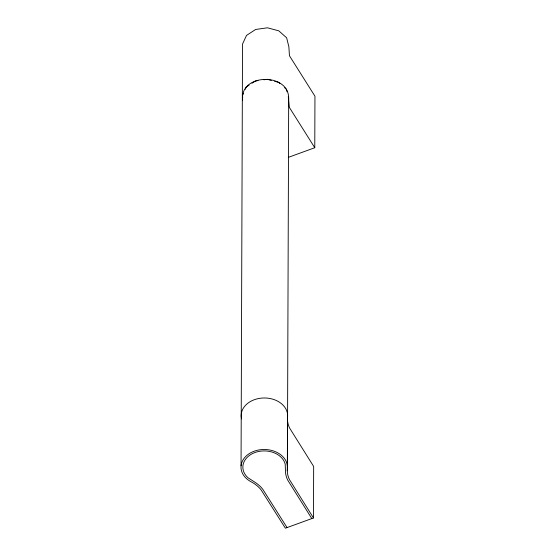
<?xml version="1.0" encoding="UTF-8"?>
<svg xmlns="http://www.w3.org/2000/svg" width="556" height="556" viewBox="0 0 556 556"><rect width="100%" height="100%" fill="white"/><g stroke="black" fill="none" stroke-linecap="round" stroke-linejoin="round"><path stroke-width="0.83" d="M241.047 465.817L242.52 44.07L246.51 35.431L255.635 29.475L267.457 27.8L278.806 30.851L286.646 37.815L288.87 46.822L289.454 55.746L314.953 96.223L314.772 147.736L288.279 157.383M287.299 470.821L287.396 468.569A23.241 17.702 0.2 0 0 254.161 451.222A23.241 17.702 0.2 0 0 251.11 481.781L253.48 483.136A33.923 25.833 0.2 0 1 261.153 489.954L285.381 528.2L313.48 517.97L289.474 479.64A33.923 25.833 0.2 0 1 287.299 470.821L287.577 417.056M287.396 468.569L288.689 98.336C288.849 72.197 239.254 73.42 242.673 100.198M313.48 517.97L313.66 466.456L289.655 428.127A33.923 25.833 0.2 0 1 287.48 419.307M243.431 93.227L242.34 95.583L242.75 97.217M245.245 89.301L246.329 86.944L249.137 85.11M251.944 83.282L255.454 80.988L257.991 80.627M263.898 79.793L267.276 79.313L271.335 80.405M274.574 81.273L278.632 82.364L279.835 83.435M284.658 87.723L286.465 89.328L287.07 91.782M314.772 147.736L289.273 107.259L288.286 96.695M311.805 518.581L287.73 480.141A35.786 27.251 0.2 0 1 285.436 470.835L285.221 464.218A21.364 16.27 0.2 0 0 254.975 452.508A21.364 16.27 0.2 0 0 248.011 477.764L254.655 482.045A35.786 27.251 0.2 0 1 262.752 489.238L287.063 527.588M241.561 418.918A23.241 17.702 0.2 0 1 264.135 397.978A23.241 17.702 0.2 0 1 287.334 418.585M288.689 98.336A23.241 17.702 0.2 0 1 288.446 99.865"/></g></svg>
